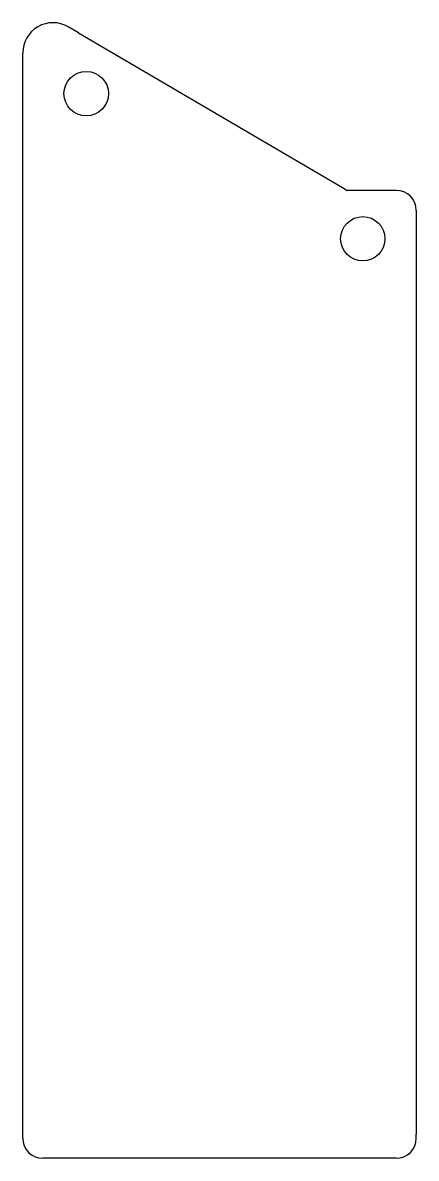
# Model space of a CAD drawing. Header units: millimetres. Extents: x 3.9 to 23.4, y -44.2 to 12.1.
import ezdxf

# ---------------------------------------------------------------- set-up
doc = ezdxf.new("R2010")
doc.units = ezdxf.units.MM
doc.layers.get('0').update_dxf_attribs({"linetype": 'CONTINUOUS'})

msp = doc.modelspace()

# ---------------------------------------------------------------- linework, layer by layer
for p, q in [((6.681, 11.611), (6.18, 11.905)), ((6.681, 11.611), (19.762, 3.936)), ((3.921, 10.317), (3.921, 10.611)), ((3.921, -43), (3.921, 10.317)), ((19.762, 3.936), (20, 3.796)), ((20.266, 3.796), (20, 3.796)), ((22.419, 3.796), (20.266, 3.796)), ((22.419, 3.796), (22.421, 3.796)), ((23.421, 2.798), (23.421, -43)), ((23.421, 2.796), (23.421, 2.798)), ((3.921, -43.204), (3.921, -43)), ((23.421, -43.204), (23.421, -43)), ((5.421, -44.204), (4.921, -44.204)), ((22.419, -44.204), (5.421, -44.204)), ((22.419, -44.204), (22.421, -44.204))]:
    msp.add_line(p, q)
for centre, radius in [((7.066, 8.593), 1.103), ((20.772, 1.399), 1.099)]:
    msp.add_circle(centre, radius)
for centre, radius, start, end in [((5.421, 10.611), 1.5, 59.5991, 180), ((22.421, 2.796), 1, 0, 90), ((4.921, -43.204), 1, 180, 270), ((22.421, -43.204), 1, -90, 0)]:
    msp.add_arc(centre, radius, start, end)

doc.saveas('drawing.dxf')
